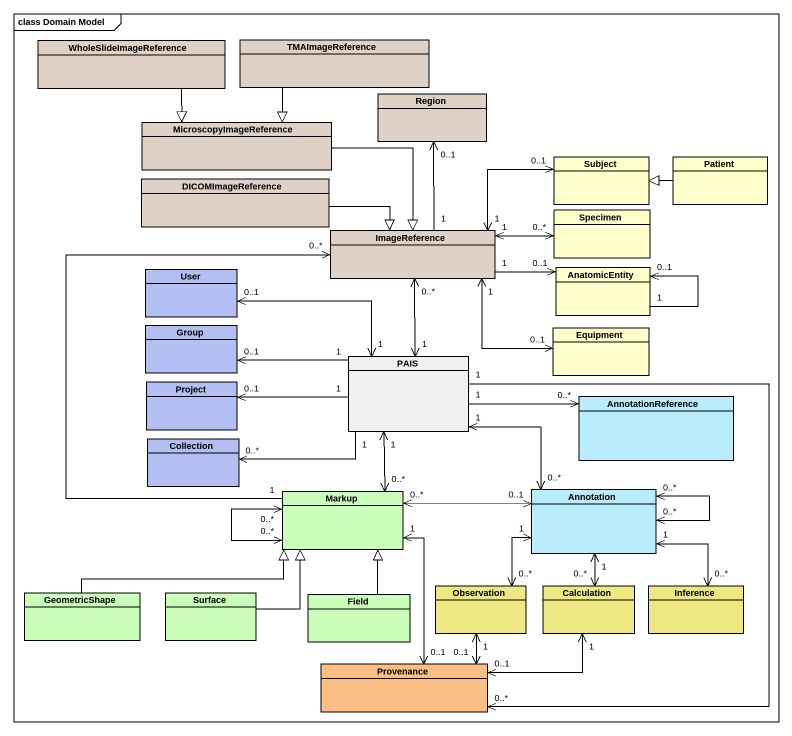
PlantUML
@startuml
mainframe class Domain Model
hide circle
hide empty members
class WholeSlideImageReference #E0D1C7
class TMAImageReference #E0D1C7
class Region #E0D1C7
class MicroscopyImageReference #E0D1C7
class Subject
class Patient
class DICOMImageReference #E0D1C7
class Specimen
class ImageReference #E0D1C7
class User #B3BEF2
class AnatomicEntity
class "Group" as Group_ #B3BEF2
class Equipment
class PAIS #F0F0F0
class Project #B3BEF2
class AnnotationReference #BAEDFC
class Collection #B3BEF2
class Markup #CAFDB9
class "Annotation" as Annotation_ #BAEDFC
class GeometricShape #CAFDB9
class Surface #CAFDB9
class Field #CAFDB9
class Observation #EDE881
class Calculation #EDE881
class Inference #EDE881
class Provenance #FCBF83
WholeSlideImageReference --|> MicroscopyImageReference
TMAImageReference --|> MicroscopyImageReference
MicroscopyImageReference --|> ImageReference
Patient -left-|> Subject
DICOMImageReference -right-|> ImageReference
ImageReference "1" -up-> "0..1" Region
ImageReference "1" <-right-> "0..1" Subject
ImageReference "1" <-right-> "0..*" Specimen
ImageReference "1" -right-> "0..1" AnatomicEntity
ImageReference "1" <-right-> "0..1" Equipment
AnatomicEntity "1" --> "0..1" AnatomicEntity
PAIS "1" <-up-> "0..*" ImageReference
PAIS "1" <-left-> "0..1" User
PAIS "1" -left-> "0..1" Group_
PAIS "1" -left-> "0..1" Project
PAIS "1" -right-> "0..*" AnnotationReference
PAIS "1" -left-> "0..*" Collection
PAIS "1" <--> "0..*" Markup
PAIS "1" <--> "0..*" Annotation_
PAIS "1" --> "0..*" Provenance
Markup "1" -up-> "0..*" ImageReference
Markup "0..*" <--> "0..*" Markup
Markup "1" <--> "0..1" Provenance
Annotation_ "0..1" <-left-> "0..*" Markup
Annotation_ "0..*" <--> "0..*" Annotation_
Annotation_ "1" <--> "0..*" Observation
Annotation_ "1" <--> "0..*" Calculation
Annotation_ "1" <--> "0..*" Inference
GeometricShape -right-|> Markup
Surface -up-|> Markup
Field -up-|> Markup
Observation "1" <--> "0..1" Provenance
Calculation "1" <-left-> "0..1" Provenance
@enduml
